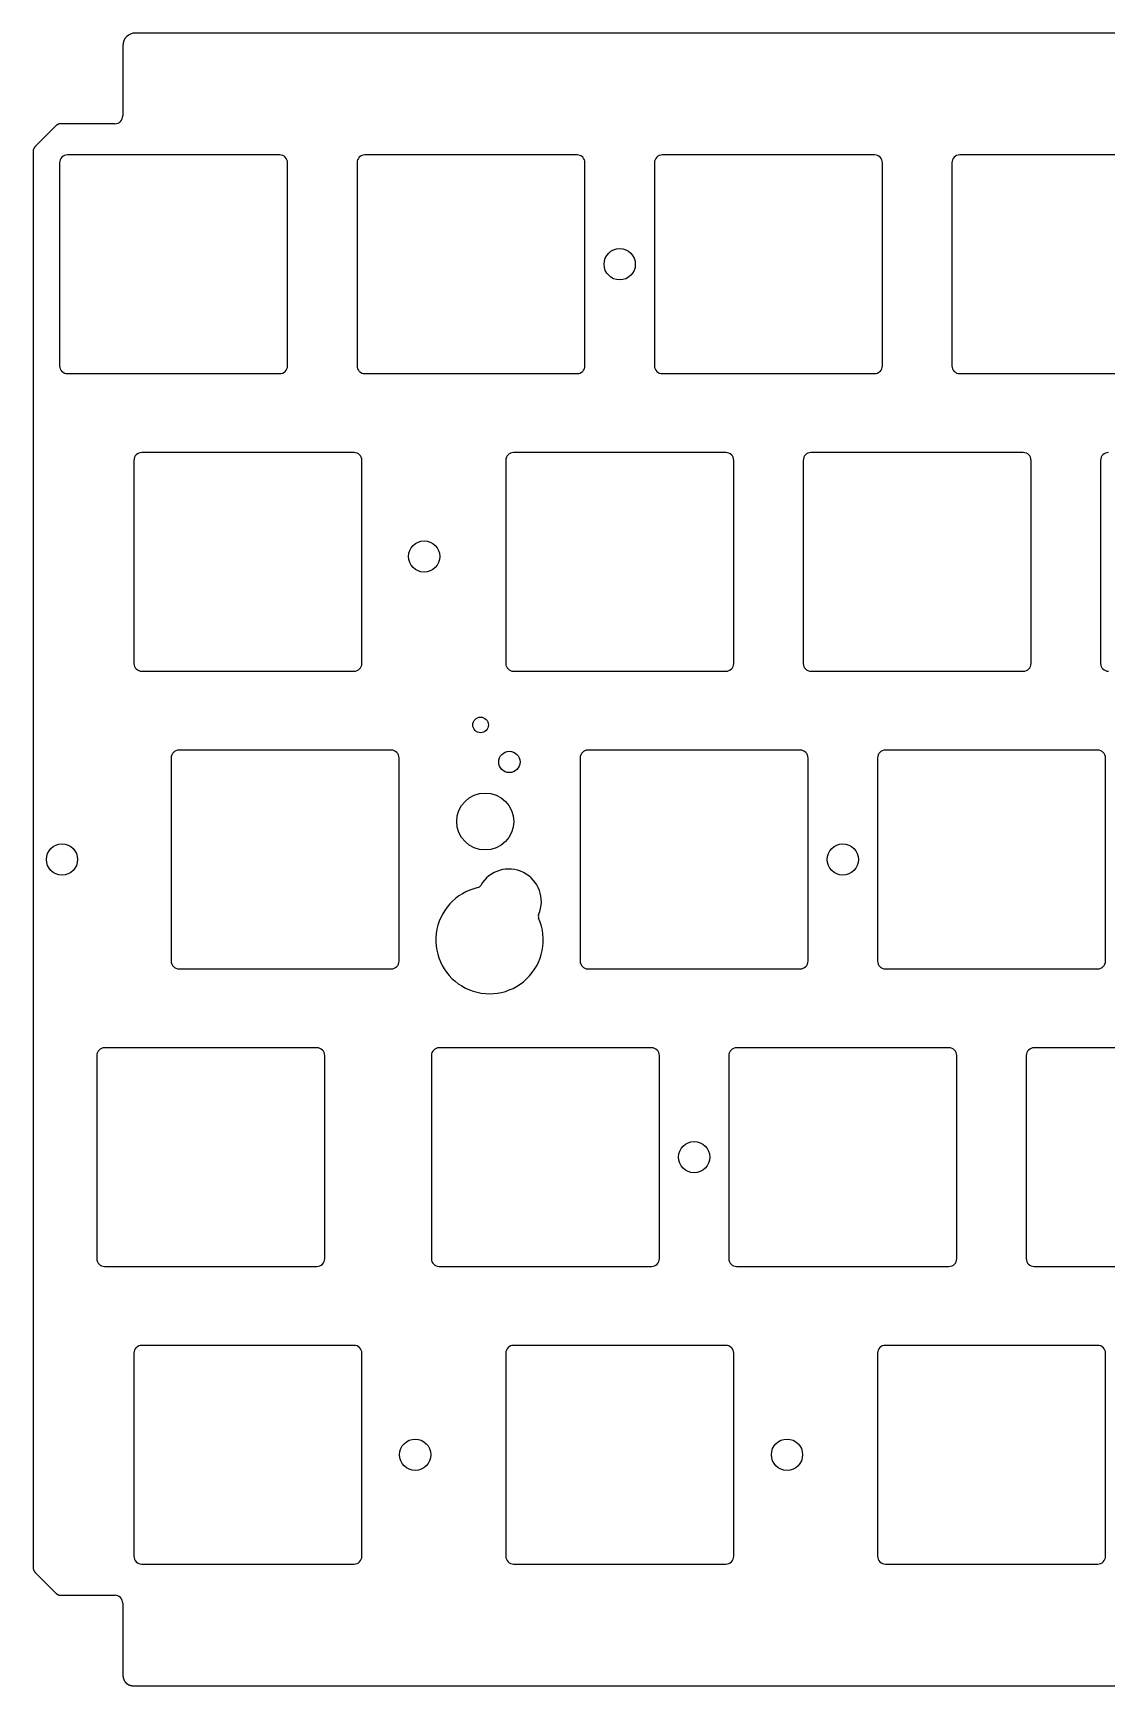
# Model space of a CAD drawing. Header units: millimetres. Extents: x -9 to 276, y -91 to 15.
# Drawn here: x -9 to 59.8, y -91 to 14.8 of the extents above; entities that cross this region are included whole.
import ezdxf

# ---------------------------------------------------------------- set-up
doc = ezdxf.new("R2010")
doc.units = ezdxf.units.MM
doc.layers.get('0').update_dxf_attribs({"linetype": 'CONTINUOUS'})
doc.layers.add('BLACK', color=7, linetype='CONTINUOUS')
doc.layers.add('Edge.Cuts', color=53, linetype='CONTINUOUS', true_color=0xc8a339)

msp = doc.modelspace()

# ---------------------------------------------------------------- linework, layer by layer
for points in [[(-4.91875, -50.65), (-4.91875, -63.65, 0.4142123908), (-4.41875, -64.15), (9.18125, -64.15, 0.4142135624), (9.68125, -63.65), (9.68125, -50.65, 0.4142135624), (9.18125, -50.15), (-4.41875, -50.15, 0.4142123908)], [(16.5125, -50.65), (16.5125, -63.65, 0.4142123908), (17.0125, -64.15), (30.6125, -64.15, 0.4142135624), (31.1125, -63.65), (31.1125, -50.65, 0.4142135624), (30.6125, -50.15), (17.0125, -50.15, 0.4142123908)]]:
    msp.add_lwpolyline(points, format="xyb", close=True)
msp.add_circle((33.3375, -57.15), 1)
at = {"layer": 'BLACK', "linetype": 'Continuous'}
for p, q in [((-0.15625, -31.6), (-0.15625, -44.6)), ((13.94375, -31.1), (0.343751, -31.1)), ((14.44375, -44.6), (14.44375, -31.6)), ((0.343751, -45.1), (13.94375, -45.1))]:
    msp.add_line(p, q, dxfattribs=at)
at = {"layer": 'BLACK'}
for centre, radius, start, end in [((0.343751, -31.600001), 0.500001, 90, 179.99988541), ((13.94375, -31.6), 0.5, 0, 90), ((0.343751, -44.599999), 0.500001, 180.00011459, 270), ((13.94375, -44.6), 0.5, 270, 0)]:
    msp.add_arc(centre, radius, start, end, dxfattribs=at)
at = {"layer": 'Edge.Cuts', "linetype": 'CONTINUOUS'}
for p, q in [((-3.251, 14), (-3.251, 9.5)), ((80.549147, 14.8), (-2.451, 14.8)), ((-7.546447, 8.853554), (-8.853554, 7.546447)), ((-7.545946, 8.854054), (-7.546447, 8.853554)), ((-7.541099, 8.858834), (-7.545946, 8.854054)), ((-7.536229, 8.863523), (-7.541099, 8.858834)), ((-7.531338, 8.868123), (-7.536229, 8.863523)), ((-7.526425, 8.872635), (-7.531338, 8.868123)), ((-7.52149, 8.877058), (-7.526425, 8.872635)), ((-7.516533, 8.881395), (-7.52149, 8.877058)), ((-7.511553, 8.885645), (-7.516533, 8.881395)), ((-7.506551, 8.88981), (-7.511553, 8.885645)), ((-7.501526, 8.89389), (-7.506551, 8.88981)), ((-7.496478, 8.897886), (-7.501526, 8.89389)), ((-7.491407, 8.901799), (-7.496478, 8.897886)), ((-7.486313, 8.90563), (-7.491407, 8.901799)), ((-7.481195, 8.909378), (-7.486313, 8.90563)), ((-7.476053, 8.913046), (-7.481195, 8.909378)), ((-7.470887, 8.916632), (-7.476053, 8.913046)), ((-7.465696, 8.920139), (-7.470887, 8.916632)), ((-7.46048, 8.923566), (-7.465696, 8.920139)), ((-7.45524, 8.926914), (-7.46048, 8.923566)), ((-7.449974, 8.930184), (-7.45524, 8.926914)), ((-7.444682, 8.933376), (-7.449974, 8.930184)), ((-7.439363, 8.93649), (-7.444682, 8.933376)), ((-7.434019, 8.939527), (-7.439363, 8.93649)), ((-7.428647, 8.942488), (-7.434019, 8.939527)), ((-7.423248, 8.945373), (-7.428647, 8.942488)), ((-7.417822, 8.948182), (-7.423248, 8.945373)), ((-7.412367, 8.950915), (-7.417822, 8.948182)), ((-7.406884, 8.953574), (-7.412367, 8.950915)), ((-7.401372, 8.956158), (-7.406884, 8.953574)), ((-7.39583, 8.958667), (-7.401372, 8.956158)), ((-7.390258, 8.961102), (-7.39583, 8.958667)), ((-7.384656, 8.963463), (-7.390258, 8.961102)), ((-7.381844, 8.964616), (-7.384656, 8.963463)), ((-7.379024, 8.96575), (-7.381844, 8.964616)), ((-7.376195, 8.966866), (-7.379024, 8.96575)), ((-7.373359, 8.967963), (-7.376195, 8.966866)), ((-7.370515, 8.969043), (-7.373359, 8.967963)), ((-7.367663, 8.970103), (-7.370515, 8.969043)), ((-7.364803, 8.971146), (-7.367663, 8.970103)), ((-7.361935, 8.97217), (-7.364803, 8.971146)), ((-7.359058, 8.973176), (-7.361935, 8.97217)), ((-7.356173, 8.974164), (-7.359058, 8.973176)), ((-7.35328, 8.975133), (-7.356173, 8.974164)), ((-7.350378, 8.976084), (-7.35328, 8.975133)), ((-7.347468, 8.977017), (-7.350378, 8.976084)), ((-7.344549, 8.977931), (-7.347468, 8.977017)), ((-7.341622, 8.978827), (-7.344549, 8.977931)), ((-7.338686, 8.979705), (-7.341622, 8.978827)), ((-7.335741, 8.980565), (-7.338686, 8.979705)), ((-7.332787, 8.981406), (-7.335741, 8.980565)), ((-7.329824, 8.982229), (-7.332787, 8.981406)), ((-7.326853, 8.983034), (-7.329824, 8.982229)), ((-7.323872, 8.98382), (-7.326853, 8.983034)), ((-7.320883, 8.984588), (-7.323872, 8.98382)), ((-7.317883, 8.985338), (-7.320883, 8.984588)), ((-7.314875, 8.98607), (-7.317883, 8.985338)), ((-7.311857, 8.986783), (-7.314875, 8.98607)), ((-7.30883, 8.987478), (-7.311857, 8.986783)), ((-7.305793, 8.988154), (-7.30883, 8.987478)), ((-7.302747, 8.988812), (-7.305793, 8.988154)), ((-7.29969, 8.989452), (-7.302747, 8.988812)), ((-7.296626, 8.990073), (-7.29969, 8.989452)), ((-7.293549, 8.990676), (-7.296626, 8.990073)), ((-7.290465, 8.99126), (-7.293549, 8.990676)), ((-7.287368, 8.991826), (-7.290465, 8.99126)), ((-7.284264, 8.992373), (-7.287368, 8.991826)), ((-7.281147, 8.992902), (-7.284264, 8.992373)), ((-7.278023, 8.993411), (-7.281147, 8.992902)), ((-7.274885, 8.993903), (-7.278023, 8.993411)), ((-7.27174, 8.994376), (-7.274885, 8.993903)), ((-7.268582, 8.99483), (-7.27174, 8.994376)), ((-7.265416, 8.995265), (-7.268582, 8.99483)), ((-7.262236, 8.995681), (-7.265416, 8.995265)), ((-7.259049, 8.996079), (-7.262236, 8.995681)), ((-7.255848, 8.996458), (-7.259049, 8.996079)), ((-7.252639, 8.996817), (-7.255848, 8.996458)), ((-7.249416, 8.997158), (-7.252639, 8.996817)), ((-7.246185, 8.99748), (-7.249416, 8.997158)), ((-7.242939, 8.997783), (-7.246185, 8.99748)), ((-7.239686, 8.998067), (-7.242939, 8.997783)), ((-7.236419, 8.998331), (-7.239686, 8.998067)), ((-7.233143, 8.998576), (-7.236419, 8.998331)), ((-7.229852, 8.998803), (-7.233143, 8.998576)), ((-7.226553, 8.999009), (-7.229852, 8.998803)), ((-7.223239, 8.999197), (-7.226553, 8.999009)), ((-7.219917, 8.999364), (-7.223239, 8.999197)), ((-7.21658, 8.999513), (-7.219917, 8.999364)), ((-7.213234, 8.999642), (-7.21658, 8.999513)), ((-7.209873, 8.999751), (-7.213234, 8.999642)), ((-7.206503, 8.99984), (-7.209873, 8.999751)), ((-7.203117, 8.99991), (-7.206503, 8.99984)), ((-7.199723, 8.99996), (-7.203117, 8.99991)), ((-7.196313, 8.99999), (-7.199723, 8.99996)), ((-7.192894, 9), (-7.196313, 8.99999)), ((-3.751, 9), (-7.192894, 9)), ((-8.953404, 7.407239), (-8.954708, 7.404487)), ((-8.952081, 7.409985), (-8.953404, 7.407239)), ((-8.95074, 7.412723), (-8.952081, 7.409985)), ((-8.949379, 7.415454), (-8.95074, 7.412723)), ((-8.948, 7.418178), (-8.949379, 7.415454)), ((-8.946602, 7.420896), (-8.948, 7.418178)), ((-8.945185, 7.423606), (-8.946602, 7.420896)), ((-8.943748, 7.42631), (-8.945185, 7.423606)), ((-8.942293, 7.429006), (-8.943748, 7.42631)), ((-8.940818, 7.431697), (-8.942293, 7.429006)), ((-8.939325, 7.43438), (-8.940818, 7.431697)), ((-8.937812, 7.437058), (-8.939325, 7.43438)), ((-8.93628, 7.439727), (-8.937812, 7.437058)), ((-8.934728, 7.442392), (-8.93628, 7.439727)), ((-8.933157, 7.445048), (-8.934728, 7.442392)), ((-8.931567, 7.4477), (-8.933157, 7.445048)), ((-8.929957, 7.450344), (-8.931567, 7.4477)), ((-8.928327, 7.452983), (-8.929957, 7.450344)), ((-8.926678, 7.455614), (-8.928327, 7.452983)), ((-8.925009, 7.45824), (-8.926678, 7.455614)), ((-8.923321, 7.460858), (-8.925009, 7.45824)), ((-8.921611, 7.463472), (-8.923321, 7.460858)), ((-8.919883, 7.466079), (-8.921611, 7.463472)), ((-8.918134, 7.46868), (-8.919883, 7.466079)), ((-8.916366, 7.471274), (-8.918134, 7.46868)), ((-8.914577, 7.473864), (-8.916366, 7.471274)), ((-8.912769, 7.476446), (-8.914577, 7.473864)), ((-8.910939, 7.479024), (-8.912769, 7.476446)), ((-8.90909, 7.481594), (-8.910939, 7.479024)), ((-8.907219, 7.48416), (-8.90909, 7.481594)), ((-8.905329, 7.486718), (-8.907219, 7.48416)), ((-8.903417, 7.489272), (-8.905329, 7.486718)), ((-8.901486, 7.491819), (-8.903417, 7.489272)), ((-8.899532, 7.494361), (-8.901486, 7.491819)), ((-8.897559, 7.496896), (-8.899532, 7.494361)), ((-8.895564, 7.499428), (-8.897559, 7.496896)), ((-8.893549, 7.501951), (-8.895564, 7.499428)), ((-8.891511, 7.504471), (-8.893549, 7.501951)), ((-8.889454, 7.506983), (-8.891511, 7.504471)), ((-8.887374, 7.509492), (-8.889454, 7.506983)), ((-8.885274, 7.511993), (-8.887374, 7.509492)), ((-8.88315, 7.514491), (-8.885274, 7.511993)), ((-8.881007, 7.516981), (-8.88315, 7.514491)), ((-8.87884, 7.519467), (-8.881007, 7.516981)), ((-8.876654, 7.521946), (-8.87884, 7.519467)), ((-8.874443, 7.524422), (-8.876654, 7.521946)), ((-8.872213, 7.526889), (-8.874443, 7.524422)), ((-8.869958, 7.529354), (-8.872213, 7.526889)), ((-8.867683, 7.531811), (-8.869958, 7.529354)), ((-8.865383, 7.534265), (-8.867683, 7.531811)), ((-8.863064, 7.536711), (-8.865383, 7.534265)), ((-8.860719, 7.539155), (-8.863064, 7.536711)), ((-8.858355, 7.54159), (-8.860719, 7.539155)), ((-8.855964, 7.544023), (-8.858355, 7.54159)), ((-8.853554, 7.546447), (-8.855964, 7.544023)), ((-8.999952, 7.200409), (-9, 7.193601)), ((-9, 7.193601), (-9, 7.192893)), ((-9, 7.192893), (-9, -83.39289)), ((-8.999824, 7.207168), (-8.999952, 7.200409)), ((-8.999618, 7.213879), (-8.999824, 7.207168)), ((-8.999334, 7.220543), (-8.999618, 7.213879)), ((-8.998973, 7.227161), (-8.999334, 7.220543)), ((-8.998534, 7.233733), (-8.998973, 7.227161)), ((-8.998018, 7.240259), (-8.998534, 7.233733)), ((-8.997426, 7.246742), (-8.998018, 7.240259)), ((-8.996758, 7.25318), (-8.997426, 7.246742)), ((-8.996014, 7.259575), (-8.996758, 7.25318)), ((-8.995196, 7.265928), (-8.996014, 7.259575)), ((-8.994302, 7.272239), (-8.995196, 7.265928)), ((-8.993333, 7.278509), (-8.994302, 7.272239)), ((-8.992291, 7.284738), (-8.993333, 7.278509)), ((-8.991174, 7.290927), (-8.992291, 7.284738)), ((-8.989983, 7.297077), (-8.991174, 7.290927)), ((-8.988718, 7.303188), (-8.989983, 7.297077)), ((-8.98738, 7.309261), (-8.988718, 7.303188)), ((-8.985968, 7.315297), (-8.98738, 7.309261)), ((-8.984483, 7.321296), (-8.985968, 7.315297)), ((-8.982925, 7.327259), (-8.984483, 7.321296)), ((-8.981294, 7.333186), (-8.982925, 7.327259)), ((-8.979589, 7.339078), (-8.981294, 7.333186)), ((-8.977811, 7.344935), (-8.979589, 7.339078)), ((-8.97596, 7.350759), (-8.977811, 7.344935)), ((-8.974036, 7.356549), (-8.97596, 7.350759)), ((-8.972039, 7.362306), (-8.974036, 7.356549)), ((-8.969968, 7.36803), (-8.972039, 7.362306)), ((-8.967824, 7.373723), (-8.969968, 7.36803)), ((-8.965606, 7.379385), (-8.967824, 7.373723)), ((-8.963314, 7.385015), (-8.965606, 7.379385)), ((-8.96214, 7.387819), (-8.963314, 7.385015)), ((-8.960948, 7.390616), (-8.96214, 7.387819)), ((-8.959737, 7.393405), (-8.960948, 7.390616)), ((-8.958508, 7.396186), (-8.959737, 7.393405)), ((-8.95726, 7.39896), (-8.958508, 7.396186)), ((-8.955994, 7.401727), (-8.95726, 7.39896)), ((-8.954708, 7.404487), (-8.955994, 7.401727)), ((-7.3, 6.5), (-7.3, -6.5)), ((6.8, 7), (-6.8, 7)), ((7.3, -6.5), (7.3, 6.5)), ((11.75, 6.5), (11.75, -6.5)), ((25.85, 7), (12.25, 7)), ((26.35, -6.5), (26.35, 6.5)), ((30.8, 6.5), (30.8, -6.5)), ((44.9, 7), (31.3, 7)), ((45.4, -6.5), (45.4, 6.5)), ((49.85, 6.5), (49.85, -6.5)), ((63.95, 7), (50.35, 7)), ((-6.8, -7), (6.8, -7)), ((12.25, -7), (25.85, -7)), ((31.3, -7), (44.9, -7)), ((50.35, -7), (63.95, -7)), ((-2.5375, -12.55), (-2.5375, -25.55)), ((11.5625, -12.05), (-2.0375, -12.05)), ((12.0625, -25.55), (12.0625, -12.55)), ((12.0625, -25.55), (12.0625, -12.55)), ((21.275, -12.55), (21.275, -25.55)), ((35.375, -12.05), (21.775, -12.05)), ((35.875, -25.55), (35.875, -12.55)), ((40.325, -12.55), (40.325, -25.55)), ((54.425, -12.05), (40.825, -12.05)), ((54.925, -25.55), (54.925, -12.55)), ((59.375, -12.55), (59.375, -25.55)), ((-2.0375, -26.05), (11.5625, -26.05)), ((21.775, -26.05), (35.375, -26.05)), ((40.825, -26.05), (54.425, -26.05)), ((26.0375, -31.6), (26.0375, -44.6)), ((40.1375, -31.1), (26.5375, -31.1)), ((40.6375, -44.6), (40.6375, -31.6)), ((45.0875, -31.6), (45.0875, -44.6)), ((59.1875, -31.1), (45.5875, -31.1)), ((59.6875, -44.6), (59.6875, -31.6)), ((26.5375, -45.1), (40.1375, -45.1)), ((45.5875, -45.1), (59.1875, -45.1)), ((35.5625, -50.65), (35.5625, -63.65)), ((49.6625, -50.15), (36.0625, -50.15)), ((50.1625, -63.65), (50.1625, -50.65)), ((54.6125, -50.65), (54.6125, -63.65)), ((68.7125, -50.15), (55.1125, -50.15)), ((36.0625, -64.15), (49.6625, -64.15)), ((55.1125, -64.15), (68.7125, -64.15)), ((-9, -83.39289), (-8.99999, -83.396309)), ((-8.99999, -83.396309), (-8.99996, -83.399719)), ((-8.99996, -83.399719), (-8.99991, -83.403113)), ((-8.99991, -83.403113), (-8.99984, -83.406499)), ((-8.99984, -83.406499), (-8.999751, -83.409869)), ((-8.999751, -83.409869), (-8.999642, -83.41323)), ((-8.999642, -83.41323), (-8.999513, -83.416576)), ((-8.999513, -83.416576), (-8.999364, -83.419913)), ((-8.999364, -83.419913), (-8.999197, -83.423235)), ((-8.999197, -83.423235), (-8.999009, -83.426549)), ((-8.999009, -83.426549), (-8.998803, -83.429848)), ((-8.998803, -83.429848), (-8.998576, -83.433139)), ((-8.998576, -83.433139), (-8.998331, -83.436415)), ((-8.998331, -83.436415), (-8.998067, -83.439682)), ((-8.998067, -83.439682), (-8.997783, -83.442935)), ((-8.997783, -83.442935), (-8.99748, -83.446181)), ((-8.99748, -83.446181), (-8.997158, -83.449412)), ((-8.997158, -83.449412), (-8.996817, -83.452635)), ((-8.996817, -83.452635), (-8.996458, -83.455844)), ((-8.996458, -83.455844), (-8.996079, -83.459045)), ((-8.996079, -83.459045), (-8.995681, -83.462232)), ((-8.995681, -83.462232), (-8.995265, -83.465412)), ((-8.995265, -83.465412), (-8.99483, -83.468578)), ((-8.99483, -83.468578), (-8.994376, -83.471736)), ((-8.994376, -83.471736), (-8.993903, -83.474881)), ((-8.993903, -83.474881), (-8.993411, -83.478019)), ((-8.993411, -83.478019), (-8.992902, -83.481143)), ((-8.992902, -83.481143), (-8.992373, -83.48426)), ((-8.992373, -83.48426), (-8.991826, -83.487364)), ((-8.991826, -83.487364), (-8.99126, -83.490461)), ((-8.99126, -83.490461), (-8.990676, -83.493545)), ((-8.990676, -83.493545), (-8.990073, -83.496622)), ((-8.990073, -83.496622), (-8.989452, -83.499686)), ((-8.989452, -83.499686), (-8.988812, -83.502743)), ((-8.988812, -83.502743), (-8.988154, -83.505789)), ((-8.988154, -83.505789), (-8.987478, -83.508826)), ((-8.987478, -83.508826), (-8.986783, -83.511853)), ((-8.986783, -83.511853), (-8.98607, -83.514871)), ((-8.98607, -83.514871), (-8.985338, -83.517879)), ((-8.985338, -83.517879), (-8.984588, -83.520879)), ((-8.984588, -83.520879), (-8.98382, -83.523868)), ((-8.98382, -83.523868), (-8.983034, -83.526849)), ((-8.983034, -83.526849), (-8.982229, -83.52982)), ((-8.982229, -83.52982), (-8.981406, -83.532783)), ((-8.981406, -83.532783), (-8.980565, -83.535737)), ((-8.980565, -83.535737), (-8.979705, -83.538682)), ((-8.979705, -83.538682), (-8.978827, -83.541618)), ((-8.978827, -83.541618), (-8.977931, -83.544545)), ((-8.977931, -83.544545), (-8.977017, -83.547464)), ((-8.977017, -83.547464), (-8.976084, -83.550374)), ((-8.976084, -83.550374), (-8.975133, -83.553276)), ((-8.975133, -83.553276), (-8.974164, -83.556169)), ((-8.974164, -83.556169), (-8.973176, -83.559054)), ((-8.973176, -83.559054), (-8.97217, -83.561931)), ((-8.97217, -83.561931), (-8.971146, -83.564799)), ((-8.971146, -83.564799), (-8.970103, -83.567659)), ((-8.970103, -83.567659), (-8.969043, -83.570511)), ((-8.969043, -83.570511), (-8.967963, -83.573355)), ((-8.967963, -83.573355), (-8.966866, -83.576191)), ((-8.966866, -83.576191), (-8.96575, -83.57902)), ((-8.96575, -83.57902), (-8.964616, -83.58184)), ((-8.964616, -83.58184), (-8.963463, -83.584652)), ((-8.963463, -83.584652), (-8.961102, -83.590254)), ((-8.961102, -83.590254), (-8.958667, -83.595826)), ((-8.958667, -83.595826), (-8.956158, -83.601368)), ((-8.956158, -83.601368), (-8.953574, -83.60688)), ((-8.953574, -83.60688), (-8.950915, -83.612363)), ((-8.950915, -83.612363), (-8.948182, -83.617818)), ((-8.948182, -83.617818), (-8.945373, -83.623244)), ((-8.945373, -83.623244), (-8.942488, -83.628643)), ((-8.942488, -83.628643), (-8.939527, -83.634015)), ((-8.939527, -83.634015), (-8.93649, -83.639359)), ((-8.93649, -83.639359), (-8.933376, -83.644678)), ((-8.933376, -83.644678), (-8.930184, -83.64997)), ((-8.930184, -83.64997), (-8.926914, -83.655236)), ((-8.926914, -83.655236), (-8.923566, -83.660476)), ((-8.923566, -83.660476), (-8.920139, -83.665692)), ((-8.920139, -83.665692), (-8.916632, -83.670883)), ((-8.916632, -83.670883), (-8.913046, -83.676049)), ((-8.913046, -83.676049), (-8.909378, -83.681191)), ((-8.909378, -83.681191), (-8.90563, -83.686309)), ((-8.90563, -83.686309), (-8.901799, -83.691403)), ((-8.901799, -83.691403), (-8.897886, -83.696474)), ((-8.897886, -83.696474), (-8.89389, -83.701522)), ((-8.89389, -83.701522), (-8.88981, -83.706547)), ((-8.88981, -83.706547), (-8.885645, -83.711549)), ((-8.885645, -83.711549), (-8.881395, -83.716529)), ((-8.881395, -83.716529), (-8.877058, -83.721486)), ((-8.877058, -83.721486), (-8.872635, -83.726421)), ((-8.872635, -83.726421), (-8.868123, -83.731334)), ((-8.868123, -83.731334), (-8.863523, -83.736225)), ((-8.863523, -83.736225), (-8.858834, -83.741095)), ((-8.858834, -83.741095), (-8.854054, -83.745943)), ((-8.854054, -83.745943), (-8.853554, -83.746443)), ((-8.853554, -83.746443), (-7.546447, -85.05355)), ((-7.546447, -85.05355), (-7.544023, -85.05596)), ((-7.544023, -85.05596), (-7.54159, -85.058351)), ((-7.54159, -85.058351), (-7.539155, -85.060715)), ((-7.539155, -85.060715), (-7.536711, -85.06306)), ((-7.536711, -85.06306), (-7.534265, -85.06538)), ((-7.534265, -85.06538), (-7.531811, -85.067679)), ((-7.531811, -85.067679), (-7.529354, -85.069954)), ((-7.529354, -85.069954), (-7.526889, -85.072209)), ((-7.526889, -85.072209), (-7.524422, -85.074439)), ((-7.524422, -85.074439), (-7.521946, -85.07665)), ((-7.521946, -85.07665), (-7.519467, -85.078837)), ((-7.519467, -85.078837), (-7.51698, -85.081004)), ((-7.51698, -85.081004), (-7.514491, -85.083147)), ((-7.514491, -85.083147), (-7.511993, -85.08527)), ((-7.511993, -85.08527), (-7.509492, -85.08737)), ((-7.509492, -85.08737), (-7.506983, -85.08945)), ((-7.506983, -85.08945), (-7.504471, -85.091508)), ((-7.504471, -85.091508), (-7.501951, -85.093545)), ((-7.501951, -85.093545), (-7.499427, -85.09556)), ((-7.499427, -85.09556), (-7.496896, -85.097556)), ((-7.496896, -85.097556), (-7.494361, -85.099529)), ((-7.494361, -85.099529), (-7.491818, -85.101482)), ((-7.491818, -85.101482), (-7.489272, -85.103413)), ((-7.489272, -85.103413), (-7.486717, -85.105326)), ((-7.486717, -85.105326), (-7.484159, -85.107215)), ((-7.484159, -85.107215), (-7.481593, -85.109086)), ((-7.481593, -85.109086), (-7.479023, -85.110935)), ((-7.479023, -85.110935), (-7.476445, -85.112765)), ((-7.476445, -85.112765), (-7.473864, -85.114574)), ((-7.473864, -85.114574), (-7.471274, -85.116363)), ((-7.471274, -85.116363), (-7.46868, -85.118131)), ((-7.46868, -85.118131), (-7.466078, -85.11988)), ((-7.466078, -85.11988), (-7.463472, -85.121608)), ((-7.463472, -85.121608), (-7.460858, -85.123317)), ((-7.460858, -85.123317), (-7.458239, -85.125005)), ((-7.458239, -85.125005), (-7.455613, -85.126675)), ((-7.455613, -85.126675), (-7.452982, -85.128324)), ((-7.452982, -85.128324), (-7.450343, -85.129954)), ((-7.450343, -85.129954), (-7.447699, -85.131563)), ((-7.447699, -85.131563), (-7.445048, -85.133154)), ((-7.445048, -85.133154), (-7.442391, -85.134725)), ((-7.442391, -85.134725), (-7.439727, -85.136277)), ((-7.439727, -85.136277), (-7.437057, -85.137808)), ((-7.437057, -85.137808), (-7.434379, -85.139322)), ((-7.434379, -85.139322), (-7.431696, -85.140815)), ((-7.431696, -85.140815), (-7.429006, -85.14229)), ((-7.429006, -85.14229), (-7.426309, -85.143745)), ((-7.426309, -85.143745), (-7.423605, -85.145182)), ((-7.423605, -85.145182), (-7.420895, -85.146599)), ((-7.420895, -85.146599), (-7.418177, -85.147997)), ((-7.418177, -85.147997), (-7.415454, -85.149376)), ((-7.415454, -85.149376), (-7.412722, -85.150737)), ((-7.412722, -85.150737), (-7.409984, -85.152078)), ((-7.409984, -85.152078), (-7.407238, -85.153401)), ((-7.407238, -85.153401), (-7.404486, -85.154705)), ((-7.404486, -85.154705), (-7.401726, -85.155991)), ((-7.401726, -85.155991), (-7.39896, -85.157257)), ((-7.39896, -85.157257), (-7.396185, -85.158505)), ((-7.396185, -85.158505), (-7.393404, -85.159734)), ((-7.393404, -85.159734), (-7.390615, -85.160945)), ((-7.390615, -85.160945), (-7.387819, -85.162137)), ((-7.387819, -85.162137), (-7.385015, -85.163311)), ((-7.385015, -85.163311), (-7.379384, -85.165603)), ((-7.379384, -85.165603), (-7.373722, -85.167821)), ((-7.373722, -85.167821), (-7.36803, -85.169965)), ((-7.36803, -85.169965), (-7.362305, -85.172036)), ((-7.362305, -85.172036), (-7.356548, -85.174033)), ((-7.356548, -85.174033), (-7.350758, -85.175957)), ((-7.350758, -85.175957), (-7.344934, -85.177808)), ((-7.344934, -85.177808), (-7.339077, -85.179586)), ((-7.339077, -85.179586), (-7.333185, -85.181291)), ((-7.333185, -85.181291), (-7.327258, -85.182922)), ((-7.327258, -85.182922), (-7.321296, -85.18448)), ((-7.321296, -85.18448), (-7.315297, -85.185965)), ((-7.315297, -85.185965), (-7.309261, -85.187377)), ((-7.309261, -85.187377), (-7.303188, -85.188715)), ((-7.303188, -85.188715), (-7.297076, -85.18998)), ((-7.297076, -85.18998), (-7.290926, -85.191171)), ((-7.290926, -85.191171), (-7.284737, -85.192288)), ((-7.284737, -85.192288), (-7.278508, -85.19333)), ((-7.278508, -85.19333), (-7.272238, -85.194299)), ((-7.272238, -85.194299), (-7.265928, -85.195193)), ((-7.265928, -85.195193), (-7.259575, -85.196012)), ((-7.259575, -85.196012), (-7.25318, -85.196755)), ((-7.25318, -85.196755), (-7.246742, -85.197423)), ((-7.246742, -85.197423), (-7.240259, -85.198015)), ((-7.240259, -85.198015), (-7.233733, -85.198531)), ((-7.233733, -85.198531), (-7.227161, -85.19897)), ((-7.227161, -85.19897), (-7.220544, -85.199331)), ((-7.220544, -85.199331), (-7.21388, -85.199615)), ((-7.21388, -85.199615), (-7.207168, -85.199821)), ((-7.207168, -85.199821), (-7.200409, -85.199949)), ((-7.200409, -85.199949), (-7.193601, -85.199997)), ((-7.193601, -85.199997), (-7.192894, -85.199997)), ((-7.192894, -85.199997), (-3.750557, -85.199997)), ((-3.250557, -85.699997), (-3.250557, -90.199997)), ((-3.250557, -90.199997), (-3.250547, -90.205644)), ((-3.250547, -90.205644), (-3.250517, -90.211271)), ((-3.250517, -90.211271), (-3.250467, -90.216858)), ((-3.250467, -90.216858), (-3.250398, -90.222425)), ((-3.250398, -90.222425), (-3.250308, -90.227953)), ((-3.250308, -90.227953), (-3.2502, -90.233461)), ((-3.2502, -90.233461), (-3.250071, -90.23893)), ((-3.250071, -90.23893), (-3.249924, -90.24438)), ((-3.249924, -90.24438), (-3.249757, -90.249791)), ((-3.249757, -90.249791), (-3.249571, -90.255183)), ((-3.249571, -90.255183), (-3.249366, -90.260537)), ((-3.249366, -90.260537), (-3.249142, -90.265871)), ((-3.249142, -90.265871), (-3.2489, -90.271168)), ((-3.2489, -90.271168), (-3.248638, -90.276446)), ((-3.248638, -90.276446), (-3.248358, -90.281686)), ((-3.248358, -90.281686), (-3.248059, -90.286907)), ((-3.248059, -90.286907), (-3.247742, -90.292092)), ((-3.247742, -90.292092), (-3.247406, -90.297257)), ((-3.247406, -90.297257), (-3.247053, -90.302386)), ((-3.247053, -90.302386), (-3.246681, -90.307497)), ((-3.246681, -90.307497), (-3.246291, -90.312571)), ((-3.246291, -90.312571), (-3.245883, -90.317627)), ((-3.245883, -90.317627), (-3.245457, -90.322647)), ((-3.245457, -90.322647), (-3.245013, -90.327648)), ((-3.245013, -90.327648), (-3.244552, -90.332615)), ((-3.244552, -90.332615), (-3.244072, -90.337563)), ((-3.244072, -90.337563), (-3.243576, -90.342476)), ((-3.243576, -90.342476), (-3.243062, -90.347371)), ((-3.243062, -90.347371), (-3.242531, -90.352232)), ((-3.242531, -90.352232), (-3.241982, -90.357074)), ((-3.241982, -90.357074), (-3.241416, -90.361882)), ((-3.241416, -90.361882), (-3.240833, -90.366673)), ((-3.240833, -90.366673), (-3.240234, -90.371429)), ((-3.240234, -90.371429), (-3.239616, -90.376168)), ((-3.239616, -90.376168), (-3.238983, -90.380874)), ((-3.238983, -90.380874), (-3.238332, -90.385562)), ((-3.238332, -90.385562), (-3.237665, -90.390217)), ((-3.237665, -90.390217), (-3.236981, -90.394854)), ((-3.236981, -90.394854), (-3.236281, -90.399459)), ((-3.236281, -90.399459), (-3.235563, -90.404047)), ((-3.235563, -90.404047), (-3.234831, -90.408602)), ((-3.234831, -90.408602), (-3.23408, -90.41314)), ((-3.23408, -90.41314), (-3.233315, -90.417647)), ((-3.233315, -90.417647), (-3.232533, -90.422136)), ((-3.232533, -90.422136), (-3.231735, -90.426593)), ((-3.231735, -90.426593), (-3.23092, -90.431034)), ((-3.23092, -90.431034), (-3.230091, -90.435444)), ((-3.230091, -90.435444), (-3.229244, -90.439836)), ((-3.229244, -90.439836), (-3.228383, -90.444198)), ((-3.228383, -90.444198), (-3.227505, -90.448543)), ((-3.227505, -90.448543), (-3.226613, -90.452858)), ((-3.226613, -90.452858), (-3.225703, -90.457157)), ((-3.225703, -90.457157), (-3.22478, -90.461425)), ((-3.22478, -90.461425), (-3.22384, -90.465676)), ((-3.22384, -90.465676), (-3.222885, -90.469899)), ((-3.222885, -90.469899), (-3.221914, -90.474104)), ((-3.221914, -90.474104), (-3.220929, -90.478281)), ((-3.220929, -90.478281), (-3.219927, -90.482441)), ((-3.219927, -90.482441), (-3.218912, -90.486572)), ((-3.218912, -90.486572), (-3.21788, -90.490687)), ((-3.21788, -90.490687), (-3.216835, -90.494774)), ((-3.216835, -90.494774), (-3.215773, -90.498844)), ((-3.215773, -90.498844), (-3.214697, -90.502886)), ((-3.214697, -90.502886), (-3.213606, -90.506913)), ((-3.213606, -90.506913), (-3.212501, -90.510911)), ((-3.212501, -90.510911), (-3.211379, -90.514894)), ((-3.211379, -90.514894), (-3.210245, -90.518849)), ((-3.210245, -90.518849), (-3.209094, -90.522788)), ((-3.209094, -90.522788), (-3.207931, -90.5267)), ((-3.207931, -90.5267), (-3.206751, -90.530597)), ((-3.206751, -90.530597), (-3.205558, -90.534467)), ((-3.205558, -90.534467), (-3.20435, -90.53832)), ((-3.20435, -90.53832), (-3.203128, -90.542148)), ((-3.203128, -90.542148), (-3.201891, -90.54596)), ((-3.201891, -90.54596), (-3.20064, -90.549747)), ((-3.20064, -90.549747), (-3.199374, -90.553517)), ((-3.199374, -90.553517), (-3.198096, -90.557262)), ((-3.198096, -90.557262), (-3.196801, -90.560992)), ((-3.196801, -90.560992), (-3.195495, -90.564696)), ((-3.195495, -90.564696), (-3.194172, -90.568385)), ((-3.194172, -90.568385), (-3.192837, -90.57205)), ((-3.192837, -90.57205), (-3.191486, -90.575698)), ((-3.191486, -90.575698), (-3.190123, -90.579323)), ((-3.190123, -90.579323), (-3.188745, -90.582931)), ((-3.188745, -90.582931), (-3.187354, -90.586516)), ((-3.187354, -90.586516), (-3.185948, -90.590086)), ((-3.185948, -90.590086), (-3.184529, -90.593632)), ((-3.184529, -90.593632), (-3.183095, -90.597162)), ((-3.183095, -90.597162), (-3.181649, -90.600669)), ((-3.181649, -90.600669), (-3.180188, -90.604161)), ((-3.180188, -90.604161), (-3.178714, -90.60763)), ((-3.178714, -90.60763), (-3.177225, -90.611084)), ((-3.177225, -90.611084), (-3.175725, -90.614515)), ((-3.175725, -90.614515), (-3.174209, -90.617931)), ((-3.174209, -90.617931), (-3.172681, -90.621325)), ((-3.172681, -90.621325), (-3.171137, -90.624703)), ((-3.171137, -90.624703), (-3.169582, -90.62806)), ((-3.169582, -90.62806), (-3.168012, -90.631402)), ((-3.168012, -90.631402), (-3.16643, -90.634721)), ((-3.16643, -90.634721), (-3.164833, -90.638026)), ((-3.164833, -90.638026), (-3.163224, -90.64131)), ((-3.163224, -90.64131), (-3.1616, -90.644579)), ((-3.1616, -90.644579), (-3.159964, -90.647826)), ((-3.159964, -90.647826), (-3.158313, -90.651059)), ((-3.158313, -90.651059), (-3.15665, -90.654271)), ((-3.15665, -90.654271), (-3.154972, -90.657468)), ((-3.154972, -90.657468), (-3.153283, -90.660645)), ((-3.153283, -90.660645), (-3.151579, -90.663807)), ((-3.151579, -90.663807), (-3.149862, -90.666949)), ((-3.149862, -90.666949), (-3.148132, -90.670076)), ((-3.148132, -90.670076), (-3.146389, -90.673184)), ((-3.146389, -90.673184), (-3.144631, -90.676276)), ((-3.144631, -90.676276), (-3.142862, -90.679349)), ((-3.142862, -90.679349), (-3.141078, -90.682408)), ((-3.141078, -90.682408), (-3.139282, -90.685447)), ((-3.139282, -90.685447), (-3.137471, -90.688472)), ((-3.137471, -90.688472), (-3.135648, -90.691478)), ((-3.135648, -90.691478), (-3.133811, -90.694469)), ((-3.133811, -90.694469), (-3.131962, -90.697441)), ((-3.131962, -90.697441), (-3.130098, -90.700399)), ((-3.130098, -90.700399), (-3.128222, -90.703339)), ((-3.128222, -90.703339), (-3.126332, -90.706264)), ((-3.126332, -90.706264), (-3.12443, -90.709171)), ((-3.12443, -90.709171), (-3.122513, -90.712063)), ((-3.122513, -90.712063), (-3.120584, -90.714938)), ((-3.120584, -90.714938), (-3.11864, -90.717798)), ((-3.11864, -90.717798), (-3.116685, -90.720641)), ((-3.116685, -90.720641), (-3.114715, -90.723469)), ((-3.114715, -90.723469), (-3.112732, -90.72628)), ((-3.112732, -90.72628), (-3.110736, -90.729076)), ((-3.110736, -90.729076), (-3.108727, -90.731856)), ((-3.108727, -90.731856), (-3.106703, -90.734621)), ((-3.106703, -90.734621), (-3.104668, -90.737369)), ((-3.104668, -90.737369), (-3.102617, -90.740103)), ((-3.102617, -90.740103), (-3.100555, -90.74282)), ((-3.100555, -90.74282), (-3.098478, -90.745523)), ((-3.098478, -90.745523), (-3.096388, -90.74821)), ((-3.096388, -90.74821), (-3.094284, -90.750882)), ((-3.094284, -90.750882), (-3.092168, -90.753539)), ((-3.092168, -90.753539), (-3.090037, -90.756181)), ((-3.090037, -90.756181), (-3.087893, -90.758807)), ((-3.087893, -90.758807), (-3.085736, -90.761418)), ((-3.085736, -90.761418), (-3.083565, -90.764015)), ((-3.083565, -90.764015), (-3.08138, -90.766596)), ((-3.08138, -90.766596), (-3.079182, -90.769163)), ((-3.079182, -90.769163), (-3.076969, -90.771715)), ((-3.076969, -90.771715), (-3.074744, -90.774252)), ((-3.074744, -90.774252), (-3.072504, -90.776775)), ((-3.072504, -90.776775), (-3.070251, -90.779282)), ((-3.070251, -90.779282), (-3.067984, -90.781776)), ((-3.067984, -90.781776), (-3.065704, -90.784254)), ((-3.065704, -90.784254), (-3.063409, -90.786719)), ((-3.063409, -90.786719), (-3.0611, -90.789168)), ((-3.0611, -90.789168), (-3.058778, -90.791604)), ((-3.058778, -90.791604), (-3.056441, -90.794025)), ((-3.056441, -90.794025), (-3.054091, -90.796432)), ((-3.054091, -90.796432), (-3.051727, -90.798824)), ((-3.051727, -90.798824), (-3.049348, -90.801203)), ((-3.049348, -90.801203), (-3.044548, -90.805917)), ((-3.044548, -90.805917), (-3.039692, -90.810575)), ((-3.039692, -90.810575), (-3.034779, -90.815176)), ((-3.034779, -90.815176), (-3.029808, -90.819723)), ((-3.029808, -90.819723), (-3.024779, -90.824213)), ((-3.024779, -90.824213), (-3.019691, -90.828649)), ((-3.019691, -90.828649), (-3.014545, -90.83303)), ((-3.014545, -90.83303), (-3.00934, -90.837356)), ((-3.00934, -90.837356), (-3.004075, -90.841627)), ((-3.004075, -90.841627), (-2.99875, -90.845844)), ((-2.99875, -90.845844), (-2.993364, -90.850007)), ((-2.993364, -90.850007), (-2.987917, -90.854117)), ((-2.987917, -90.854117), (-2.982408, -90.858172)), ((-2.982408, -90.858172), (-2.976838, -90.862174)), ((-2.976838, -90.862174), (-2.971205, -90.866122)), ((-2.971205, -90.866122), (-2.965508, -90.870017)), ((-2.965508, -90.870017), (-2.959748, -90.873859)), ((-2.959748, -90.873859), (-2.953923, -90.877647)), ((-2.953923, -90.877647), (-2.948034, -90.881382)), ((-2.948034, -90.881382), (-2.942078, -90.885063)), ((-2.942078, -90.885063), (-2.936057, -90.888692)), ((-2.936057, -90.888692), (-2.929969, -90.892267)), ((-2.929969, -90.892267), (-2.923813, -90.895789)), ((-2.923813, -90.895789), (-2.917589, -90.899258)), ((-2.917589, -90.899258), (-2.911297, -90.902674)), ((-2.911297, -90.902674), (-2.904935, -90.906036)), ((-2.904935, -90.906036), (-2.898503, -90.909345)), ((-2.898503, -90.909345), (-2.892, -90.9126)), ((-2.892, -90.9126), (-2.885425, -90.915801)), ((-2.885425, -90.915801), (-2.878778, -90.918948)), ((-2.878778, -90.918948), (-2.872059, -90.922042)), ((-2.872059, -90.922042), (-2.865265, -90.925081)), ((-2.865265, -90.925081), (-2.858397, -90.928066)), ((-2.858397, -90.928066), (-2.851453, -90.930996)), ((-2.851453, -90.930996), (-2.844433, -90.933871)), ((-2.844433, -90.933871), (-2.837337, -90.936692)), ((-2.837337, -90.936692), (-2.830163, -90.939457)), ((-2.830163, -90.939457), (-2.82291, -90.942166)), ((-2.82291, -90.942166), (-2.815578, -90.94482)), ((-2.815578, -90.94482), (-2.808166, -90.947417)), ((-2.808166, -90.947417), (-2.800673, -90.949958)), ((-2.800673, -90.949958), (-2.793098, -90.952443)), ((-2.793098, -90.952443), (-2.78544, -90.954869)), ((-2.78544, -90.954869), (-2.777699, -90.957239)), ((-2.777699, -90.957239), (-2.769873, -90.95955)), ((-2.769873, -90.95955), (-2.761962, -90.961803)), ((-2.761962, -90.961803), (-2.753965, -90.963998)), ((-2.753965, -90.963998), (-2.745881, -90.966133)), ((-2.745881, -90.966133), (-2.737709, -90.968209)), ((-2.737709, -90.968209), (-2.729447, -90.970224)), ((-2.729447, -90.970224), (-2.721096, -90.972179)), ((-2.721096, -90.972179), (-2.712654, -90.974073)), ((-2.712654, -90.974073), (-2.70412, -90.975906)), ((-2.70412, -90.975906), (-2.695494, -90.977676)), ((-2.695494, -90.977676), (-2.686774, -90.979384)), ((-2.686774, -90.979384), (-2.677959, -90.981029)), ((-2.677959, -90.981029), (-2.669049, -90.98261)), ((-2.669049, -90.98261), (-2.660042, -90.984127)), ((-2.660042, -90.984127), (-2.650938, -90.985579)), ((-2.650938, -90.985579), (-2.641735, -90.986965)), ((-2.641735, -90.986965), (-2.632432, -90.988286)), ((-2.632432, -90.988286), (-2.623029, -90.98954)), ((-2.623029, -90.98954), (-2.613524, -90.990726)), ((-2.613524, -90.990726), (-2.603917, -90.991845)), ((-2.603917, -90.991845), (-2.594205, -90.992895)), ((-2.594205, -90.992895), (-2.58439, -90.993876)), ((-2.58439, -90.993876), (-2.574468, -90.994787)), ((-2.574468, -90.994787), (-2.56444, -90.995627)), ((-2.56444, -90.995627), (-2.554304, -90.996396)), ((-2.554304, -90.996396), (-2.544059, -90.997093)), ((-2.544059, -90.997093), (-2.533704, -90.997716)), ((-2.533704, -90.997716), (-2.523238, -90.998267)), ((-2.523238, -90.998267), (-2.51266, -90.998743)), ((-2.51266, -90.998743), (-2.501968, -90.999143)), ((-2.501968, -90.999143), (-2.491163, -90.999468)), ((-2.491163, -90.999468), (-2.480242, -90.999716)), ((-2.480242, -90.999716), (-2.469204, -90.999887)), ((-2.469204, -90.999887), (-2.458049, -90.999979)), ((-2.458049, -90.999979), (-2.450557, -90.999997)), ((-2.450557, -90.999997), (80.549147, -90.999997))]:
    msp.add_line(p, q, dxfattribs=at)
at = {"layer": 'Edge.Cuts', "linetype": 'Continuous'}
for p, q in [((-2.5375, -69.700001), (-2.5375, -82.699999)), ((11.5625, -69.2), (-2.037499, -69.2)), ((12.0625, -82.7), (12.0625, -69.7)), ((21.275, -69.7), (21.275, -82.7)), ((35.375, -69.2), (21.775, -69.2)), ((35.875, -82.7), (35.875, -69.7)), ((45.0875, -69.7), (45.0875, -82.7)), ((59.1875, -69.2), (45.5875, -69.2)), ((59.6875, -82.7), (59.6875, -69.7)), ((-2.037499, -83.2), (11.5625, -83.2)), ((21.775, -83.2), (35.375, -83.2)), ((45.5875, -83.2), (59.1875, -83.2))]:
    msp.add_line(p, q, dxfattribs=at)
at = {"layer": 'Edge.Cuts'}
for centre, radius in [((28.575, 0), 1), ((16.04875, -18.7), 1), ((19.664362, -29.48484), 0.5), ((21.507466, -31.854211), 0.682877), ((19.959509, -35.667629), 1.823721), ((-7.14375, -38.1), 1), ((42.8625, -38.1), 1), ((15.478125, -76.2), 1), ((39.290625, -76.2), 1)]:
    msp.add_circle(centre, radius, dxfattribs=at)
for centre, radius, start, end in [((-2.451021, 14.000015), 0.799979, -270.00150405, -179.99892568), ((-3.751022, 9.500016), 0.500022, -89.9974791, -0.00183338), ((-6.799999, 6.499999), 0.500001, 90.00011459, 179.99988541), ((6.8, 6.5), 0.5, 0, 90), ((12.25, 6.5), 0.5, 90, 180), ((25.85, 6.5), 0.5, 0, 90), ((31.3, 6.5), 0.5, 90, 180), ((44.9, 6.5), 0.5, 0, 90), ((50.35, 6.5), 0.5, 90, 180), ((-6.799999, -6.499999), 0.500001, -179.99988541, -90.00011459), ((6.8, -6.5), 0.5, -90, 0), ((12.25, -6.5), 0.5, -180, -90), ((25.85, -6.5), 0.5, -90, 0), ((31.3, -6.5), 0.5, -180, -90), ((44.9, -6.5), 0.5, -90, 0), ((50.35, -6.5), 0.5, -180, -90), ((-2.037499, -12.550001), 0.500001, 90.00011459, 179.99988541), ((11.5625, -12.55), 0.5, 0, 90), ((21.775, -12.55), 0.5, 90, 180), ((35.375, -12.55), 0.5, 0, 90), ((40.825, -12.55), 0.5, 90, 180), ((54.425, -12.55), 0.5, 0, 90), ((59.875, -12.55), 0.5, 90, 180), ((-2.037499, -25.549999), 0.500001, -179.99988541, -90.00011459), ((11.5625, -25.55), 0.5, -90, 0), ((21.775, -25.55), 0.5, -180, -90), ((35.375, -25.55), 0.5, -90, 0), ((40.825, -25.55), 0.5, -180, -90), ((54.425, -25.55), 0.5, -90, 0), ((59.875, -25.55), 0.5, -180, -90), ((26.5375, -31.6), 0.5, 90, 180), ((40.1375, -31.6), 0.5, 0, 90), ((45.5875, -31.6), 0.5, 90, 180), ((59.1875, -31.6), 0.5, 0, 90), ((21.48118, -40.78288), 2.074101, -23.6091849, 150.27869566), ((20.240379, -43.253585), 3.439006, -257.31607675, 23.98512629), ((19.4195, -39.606), 0.299835, -77.32820144, -29.70508577), ((23.6565, -41.7337), 0.299969, -203.61455876, -156.01619738), ((26.5375, -44.6), 0.5, -180, -90), ((40.1375, -44.6), 0.5, -90, 0), ((45.5875, -44.6), 0.5, -180, -90), ((59.1875, -44.6), 0.5, -90, 0), ((36.0625, -50.65), 0.5, 90, 180), ((49.6625, -50.65), 0.5, 0, 90), ((55.1125, -50.65), 0.5, 90, 180), ((36.0625, -63.65), 0.5, -180, -90), ((49.6625, -63.65), 0.5, -90, 0), ((55.1125, -63.65), 0.5, -180, -90), ((-2.037478, -69.700041), 0.500022, 90.00240623, 179.99541654), ((11.562522, -69.700041), 0.500041, 0.00469846, 90.00252081), ((21.775022, -69.700041), 0.500022, 90.00252081, 179.99530195), ((35.375022, -69.700041), 0.500041, 0.00469846, 90.00252081), ((45.587522, -69.700041), 0.500022, 90.00252081, 179.99530195), ((59.187522, -69.700041), 0.500041, 0.00469846, 90.00252081), ((-2.037478, -82.700041), 0.499959, 179.99518737, 269.99759338), ((11.562522, -82.700041), 0.499978, 269.99747878, 0.00469846), ((21.775022, -82.700041), 0.499959, 179.99530195, 269.99747878), ((35.375022, -82.700041), 0.499978, 269.99747878, 0.00469846), ((45.587522, -82.700041), 0.499959, 179.99530195, 269.99747878), ((59.187522, -82.700041), 0.499978, 269.99747878, 0.00469846), ((-3.750522, -85.699986), 0.499989, -0.00126053, 90.00401079)]:
    msp.add_arc(centre, radius, start, end, dxfattribs=at)

doc.saveas('drawing.dxf')
